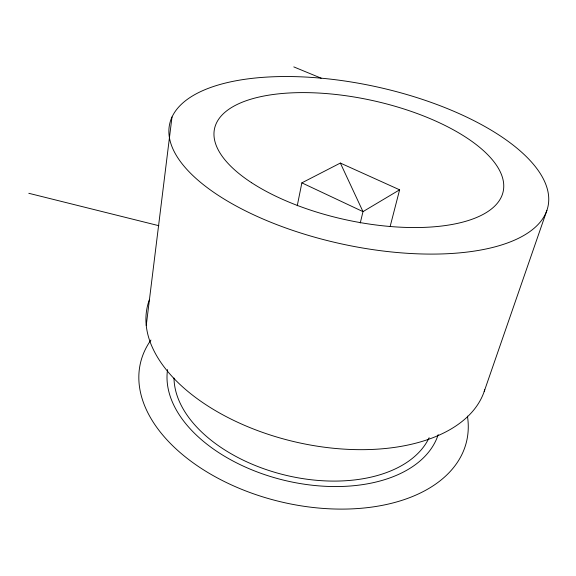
<?xml version="1.0" encoding="UTF-8"?>
<svg xmlns="http://www.w3.org/2000/svg" width="576" height="576" viewBox="0 0 576 576"><rect width="100%" height="100%" fill="white"/><g stroke="black" fill="none" stroke-linecap="round" stroke-linejoin="round"><path stroke-width="0.86" d="M146.246 325.462L172.001 116.978M297.245 205.769L301.867 182.858L340.351 163.058L399.614 189.814L390.197 226.26M360.259 222.991L362.995 211.63L340.351 163.058M484.2 391.464L546.898 210.384A193.615 80.474 12.3 0 0 287.431 76.529A193.615 80.474 12.3 0 0 242.021 209.11A193.615 80.474 12.3 0 0 546.898 210.384M399.614 189.814L362.995 211.63L301.867 182.858M28.8 193.291L158.861 225.706M293.803 66.902L321.156 78.185M467.424 416.088A167.702 102.276 13.7 0 1 280.174 501.667A167.702 102.276 13.7 0 1 150.941 340.042M484.762 389.743A173.815 98.028 13.3 0 1 285.084 439.38A173.815 98.028 13.3 0 1 149.357 299.808M438.206 434.628A139.363 84.758 13.7 0 1 284.45 480.348A139.363 84.758 13.7 0 1 167.558 369.583M429.127 437.731A132.314 80.424 13.7 0 1 286.754 475.488A132.314 80.424 13.7 0 1 174.002 378.007M251.575 182.707A147.708 61.092 12.3 0 0 496.85 203.818A147.708 61.092 12.3 0 0 328.133 93.715A147.708 61.092 12.3 0 0 251.575 182.707"/></g></svg>
